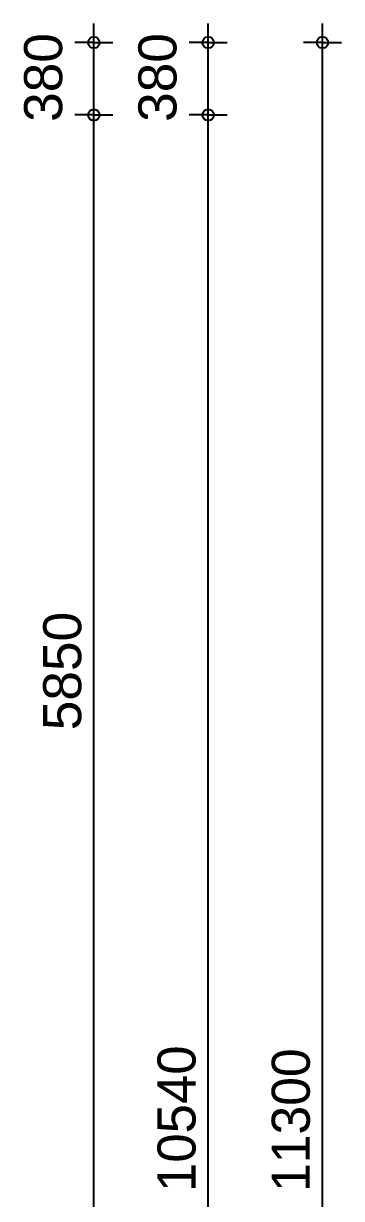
# Model space of a CAD drawing. Header units: millimetres. Extents: x -245 to 49755, y -245 to 41806.
# Drawn here: x 11115 to 11950, y 9941 to 13024 of the extents above; entities that cross this region are included whole.
import ezdxf

# ---------------------------------------------------------------- set-up
doc = ezdxf.new("R2010")
doc.units = ezdxf.units.MM
doc.layers.add('Standard', color=7, linetype='Continuous', lineweight=25)
doc.styles.add('ARIAL', font='arial.ttf')

msp = doc.modelspace()

# ---------------------------------------------------------------- linework, layer by layer
at = {"layer": 'Standard', "color": 7, "linetype": 'Continuous', "lineweight": -3}
for p, q in [((11299.8, 12974.4), (11299.8, 13024.4)), ((11599.8, 12974.4), (11599.8, 13024.4)), ((11899.8, 12974.4), (11899.8, 13024.4)), ((11299.8, 12974.4), (11249.8, 12974.4)), ((11299.8, 12974.4), (11349.8, 12974.4)), ((11299.8, 12784.4), (11299.8, 12974.4)), ((11599.8, 12974.4), (11549.8, 12974.4)), ((11599.8, 12974.4), (11649.8, 12974.4)), ((11599.8, 12784.4), (11599.8, 12974.4)), ((11899.8, 12974.4), (11849.8, 12974.4)), ((11899.8, 12974.4), (11949.8, 12974.4)), ((11899.8, 7324.4), (11899.8, 12974.4)), ((11299.8, 12784.4), (11249.8, 12784.4)), ((11299.8, 12784.4), (11349.8, 12784.4)), ((11299.8, 9859.4), (11299.8, 12784.4)), ((11599.8, 12784.4), (11549.8, 12784.4)), ((11599.8, 12784.4), (11649.8, 12784.4)), ((11599.8, 7514.4), (11599.8, 12784.4))]:
    msp.add_line(p, q, dxfattribs=at)
for centre in [(11299.8, 12974.4), (11599.8, 12974.4), (11899.8, 12974.4), (11299.8, 12784.4), (11599.8, 12784.4)]:
    msp.add_circle(centre, 15, dxfattribs=at)

# ---------------------------------------------------------------- texts
at = {"layer": 'Standard', "color": 7, "linetype": 'Continuous', "lineweight": -3, "char_height": 100, "attachment_point": 7, "rotation": 90, "style": 'ARIAL'}
for s, insert, width in [('\\W1.00;380', (11218, 12766.2), 285.149), ('\\W1.00;380', (11518, 12766.2), 285.149), ('\\W1.00;5850', (11268.1, 11169.9), 363.563), ('\\W0.99;10540', (11568.1, 9958.5), 440.97), ('\\W0.97;11300', (11868, 9958.5), 440.033)]:
    msp.add_mtext(s, dxfattribs=dict(at, insert=insert, width=width))

doc.saveas('drawing.dxf')
